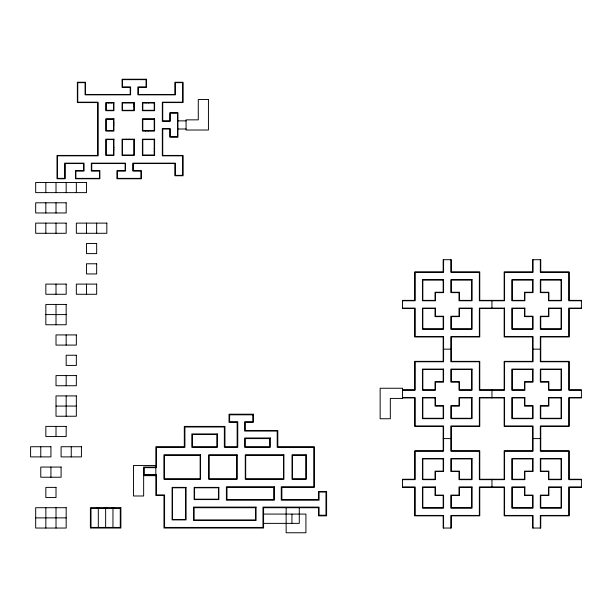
<?xml version="1.0" encoding="UTF-8"?>
<svg xmlns="http://www.w3.org/2000/svg" width="612" height="612" viewBox="0 0 612 612"><rect width="100%" height="100%" fill="white"/><g stroke="black" fill="none" stroke-linecap="round" stroke-linejoin="round"><path stroke-width="0.92" d="M133.867 104.101L134.273 104.101M133.867 106.641L134.273 106.641M177.939 120.87L186.071 120.87M113.541 122.392L113.947 122.392M113.541 124.94L113.947 124.94M177.939 129.002L186.071 129.002M113.541 147.301L113.947 147.301M154.193 148.884L154.599 148.884M113.541 149.841L113.947 149.841M154.193 151.424L154.599 151.424M402.512 300.775L415.12 300.775L415.12 272.317L443.578 272.317L443.578 259.71M581.4 300.775L568.8 300.775L568.8 272.317L540.335 272.317L540.335 259.71M402.512 308.096L415.12 308.096L415.12 336.554L443.578 336.554L443.578 361.761L415.12 361.761L415.12 390.219L402.512 390.219M581.4 308.096L568.8 308.096L568.8 336.554L540.335 336.554L540.335 361.761L568.8 361.761L568.8 390.219L581.4 390.219M45.846 314.599L66.172 314.599M443.172 349.154L451.304 349.154M532.616 349.154L540.748 349.154M402.512 389.813L414.714 389.813L414.714 361.355L443.172 361.355L443.172 336.96L414.714 336.96L414.714 308.502L402.512 308.502L402.512 300.37L414.714 300.37L414.714 271.912L443.172 271.912L443.172 259.71L451.304 259.71L451.304 271.912L479.762 271.912L479.762 300.37L504.158 300.37L504.158 271.912L532.616 271.912L532.616 259.71L540.748 259.71L540.748 271.912L569.206 271.912L569.206 300.37L581.4 300.37L581.4 308.502L569.206 308.502L569.206 336.96L540.748 336.96L540.748 361.355L569.206 361.355L569.206 389.813L581.4 389.813L581.4 397.945L569.206 397.945L569.206 426.403L540.748 426.403L540.748 450.792L569.206 450.792L569.206 479.25L581.4 479.25L581.4 487.382L569.206 487.382L569.206 515.839L540.748 515.839L540.748 528.041L532.616 528.041L532.616 515.839L504.158 515.839L504.158 487.382L479.762 487.382L479.762 515.839L451.304 515.839L451.304 528.041L443.172 528.041L443.172 515.839L414.714 515.839L414.714 487.382L402.512 487.382L402.512 479.25L414.714 479.25L414.714 450.792L443.172 450.792L443.172 426.403L414.714 426.403L414.714 397.945L402.512 397.945M402.512 397.532L415.12 397.532L415.12 425.998L443.578 425.998L443.578 451.197L415.12 451.197L415.12 479.663L402.512 479.663M581.4 397.532L568.8 397.532L568.8 425.998L540.335 425.998L540.335 451.197L568.8 451.197L568.8 479.663L581.4 479.663M56.013 406.07L76.339 406.07M443.172 438.597L451.304 438.597M532.616 438.597L540.748 438.597M155.838 465.502L133.485 465.502L133.485 495.995L143.644 495.995L143.644 475.669L155.838 475.669M155.838 467.055L143.644 467.055L143.644 475.187L155.838 475.187M402.512 486.976L415.12 486.976L415.12 515.434L443.578 515.434L443.578 528.041M581.4 486.976L568.8 486.976L568.8 515.434L540.335 515.434L540.335 528.041M263.581 514.08L305.916 514.08L305.916 532.769L286.141 532.769L286.141 507.715M35.68 517.874L66.172 517.874M263.581 523.375L299.276 523.375L299.276 507.715M533.021 259.71L533.021 272.317L504.563 272.317L504.563 300.775L479.357 300.775L479.357 272.317L450.899 272.317L450.899 259.71M533.021 528.041L533.021 515.434L504.563 515.434L504.563 486.976L479.357 486.976L479.357 515.434L450.899 515.434L450.899 528.041M491.956 300.37L491.956 308.502M491.956 389.813L491.956 397.945M491.956 479.25L491.956 487.382M291.939 514.08L291.939 523.375M148.502 102.579L148.502 102.984M148.165 130.631L148.165 131.037M145.962 102.579L145.962 102.984M145.618 130.631L145.618 131.037M129.193 139.169L129.193 139.574M126.646 139.169L126.646 139.574M114.23 507.715L114.23 508.32M112.96 507.715L112.96 527.429M111.69 507.715L111.69 508.32M111.147 102.579L111.147 102.984M108.607 102.579L108.607 102.984M106.909 507.715L106.909 508.32M105.639 507.715L105.639 527.429M104.369 507.715L104.369 508.32M99.588 507.715L99.588 508.32M98.318 507.715L98.318 527.429M97.048 507.715L97.048 508.32M96.665 223.12L96.665 233.287M86.499 223.12L86.499 233.287M86.499 284.106L86.499 294.273M76.339 182.468L76.339 192.627M71.252 446.729L71.252 456.896M66.172 182.468L66.172 192.627M66.172 334.925L66.172 345.091M66.172 375.584L66.172 385.744M66.172 395.91L66.172 416.237M56.013 182.468L56.013 192.627M56.013 202.794L56.013 212.961M56.013 223.12L56.013 233.287M56.013 284.106L56.013 294.273M56.013 304.432L56.013 324.758M56.013 426.403L56.013 436.563M56.013 507.715L56.013 528.041M50.926 467.055L50.926 477.222M45.846 182.468L45.846 192.627M45.846 202.794L45.846 212.961M45.846 223.12L45.846 233.287M45.846 507.715L45.846 528.041M40.767 446.729L40.767 456.896M146.467 79.231L122.079 79.231L122.079 87.363L130.203 87.363L130.203 94.447L85.489 94.447L85.489 82.245L77.357 82.245L77.357 102.579L97.683 102.579L97.683 155.425L57.023 155.425L57.023 178.773L65.155 178.773L65.155 163.557L83.614 163.557L83.614 170.641L75.483 170.641L75.483 178.773L99.871 178.773L99.871 170.641L91.746 170.641L91.746 163.557L125.108 163.557L125.108 170.641L116.976 170.641L116.976 178.773L141.372 178.773L141.372 170.641L133.24 170.641L133.24 163.557L174.925 163.557L174.925 175.759L183.057 175.759L183.057 155.425L162.731 155.425L162.731 129.002L169.815 129.002L169.815 137.134L177.939 137.134L177.939 112.738L169.815 112.738L169.815 120.87L162.731 120.87L162.731 102.579L183.057 102.579L183.057 82.245L174.925 82.245L174.925 94.447L138.335 94.447L138.335 87.363L146.467 87.363L146.467 79.231M146.061 79.644L122.484 79.644L122.484 86.958L130.616 86.958L130.616 94.852L85.076 94.852L85.076 82.658L77.762 82.658L77.762 102.173L98.088 102.173L98.088 155.838L57.436 155.838L57.436 178.367L64.75 178.367L64.75 163.152L84.02 163.152L84.02 171.046L75.888 171.046L75.888 178.367L99.465 178.367L99.465 171.046L91.333 171.046L91.333 163.152L125.514 163.152L125.514 171.046L117.382 171.046L117.382 178.367L140.959 178.367L140.959 171.046L132.835 171.046L132.835 163.152L175.33 163.152L175.33 175.353L182.651 175.353L182.651 155.838L162.325 155.838L162.325 128.596L170.22 128.596L170.22 136.728L177.534 136.728L177.534 113.144L170.22 113.144L170.22 121.275L162.325 121.275L162.325 102.173L182.651 102.173L182.651 82.658L175.33 82.658L175.33 94.852L137.93 94.852L137.93 86.958L146.061 86.958L146.061 79.644M208.432 99.526L198.273 99.526L198.273 119.853L186.071 119.853L186.071 130.019L208.432 130.019L208.432 99.526M113.947 102.579L105.815 102.579L105.815 110.711L113.947 110.711L113.947 102.579M134.273 102.579L122.079 102.579L122.079 110.711L134.273 110.711L134.273 102.579M154.599 102.579L142.405 102.579L142.405 110.711L154.599 110.711L154.599 102.579M113.541 102.984L106.22 102.984L106.22 110.298L113.541 110.298L113.541 102.984M133.867 102.984L122.484 102.984L122.484 110.298L133.867 110.298L133.867 102.984M154.193 102.984L142.81 102.984L142.81 110.298L154.193 110.298L154.193 102.984M113.947 118.835L105.815 118.835L105.815 131.037L113.947 131.037L113.947 118.835M154.599 118.835L142.405 118.835L142.405 131.037L154.599 131.037L154.599 118.835M113.541 119.248L106.22 119.248L106.22 130.631L113.541 130.631L113.541 119.248M154.193 119.248L142.81 119.248L142.81 130.631L154.193 130.631L154.193 119.248M113.947 139.169L105.815 139.169L105.815 155.425L113.947 155.425L113.947 139.169M134.273 139.169L122.079 139.169L122.079 155.425L134.273 155.425L134.273 139.169M154.599 139.169L142.405 139.169L142.405 155.425L154.599 155.425L154.599 139.169M113.541 139.574L106.22 139.574L106.22 155.02L113.541 155.02L113.541 139.574M133.867 139.574L122.484 139.574L122.484 155.02L133.867 155.02L133.867 139.574M154.193 139.574L142.81 139.574L142.81 155.02L154.193 155.02L154.193 139.574M86.499 182.468L35.68 182.468L35.68 192.627L86.499 192.627L86.499 182.468M66.172 202.794L35.68 202.794L35.68 212.961L66.172 212.961L66.172 202.794M66.172 223.12L35.68 223.12L35.68 233.287L66.172 233.287L66.172 223.12M106.832 223.12L76.339 223.12L76.339 233.287L106.832 233.287L106.832 223.12M96.665 243.454L86.499 243.454L86.499 253.613L96.665 253.613L96.665 243.454M96.665 263.78L86.499 263.78L86.499 273.939L96.665 273.939L96.665 263.78M443.578 279.63L422.433 279.63L422.433 300.775L435.446 300.775L435.446 292.643L443.578 292.643L443.578 279.63M472.036 279.63L450.899 279.63L450.899 292.643L459.023 292.643L459.023 300.775L472.036 300.775L472.036 279.63M533.021 279.63L511.877 279.63L511.877 300.775L524.889 300.775L524.889 292.643L533.021 292.643L533.021 279.63M561.479 279.63L540.335 279.63L540.335 292.643L548.467 292.643L548.467 300.775L561.479 300.775L561.479 279.63M443.172 280.044L422.846 280.044L422.846 300.37L435.04 300.37L435.04 292.238L443.172 292.238L443.172 280.044M471.63 280.044L451.304 280.044L451.304 292.238L459.436 292.238L459.436 300.37L471.63 300.37L471.63 280.044M532.616 280.044L512.282 280.044L512.282 300.37L524.484 300.37L524.484 292.238L532.616 292.238L532.616 280.044M561.074 280.044L540.748 280.044L540.748 292.238L548.872 292.238L548.872 300.37L561.074 300.37L561.074 280.044M66.172 284.106L45.846 284.106L45.846 294.273L66.172 294.273L66.172 284.106M96.665 284.106L76.339 284.106L76.339 294.273L96.665 294.273L96.665 284.106M66.172 304.432L45.846 304.432L45.846 324.758L66.172 324.758L66.172 304.432M435.446 308.096L422.433 308.096L422.433 329.233L443.578 329.233L443.578 316.22L435.446 316.22L435.446 308.096M472.036 308.096L459.023 308.096L459.023 316.22L450.899 316.22L450.899 329.233L472.036 329.233L472.036 308.096M504.563 308.096L479.357 308.096L479.357 336.554L450.899 336.554L450.899 361.761L479.357 361.761L479.357 390.219L504.563 390.219L504.563 361.761L533.021 361.761L533.021 336.554L504.563 336.554L504.563 308.096M524.889 308.096L511.877 308.096L511.877 329.233L533.021 329.233L533.021 316.22L524.889 316.22L524.889 308.096M561.479 308.096L548.467 308.096L548.467 316.22L540.335 316.22L540.335 329.233L561.479 329.233L561.479 308.096M435.04 308.502L422.846 308.502L422.846 328.828L443.172 328.828L443.172 316.633L435.04 316.633L435.04 308.502M471.63 308.502L459.436 308.502L459.436 316.633L451.304 316.633L451.304 328.828L471.63 328.828L471.63 308.502M504.158 308.502L479.762 308.502L479.762 336.96L451.304 336.96L451.304 361.355L479.762 361.355L479.762 389.813L504.158 389.813L504.158 361.355L532.616 361.355L532.616 336.96L504.158 336.96L504.158 308.502M524.484 308.502L512.282 308.502L512.282 328.828L532.616 328.828L532.616 316.633L524.484 316.633L524.484 308.502M561.074 308.502L548.872 308.502L548.872 316.633L540.748 316.633L540.748 328.828L561.074 328.828L561.074 308.502M76.339 334.925L56.013 334.925L56.013 345.091L76.339 345.091L76.339 334.925M76.339 355.251L66.172 355.251L66.172 365.418L76.339 365.418L76.339 355.251M443.578 369.074L422.433 369.074L422.433 390.219L435.446 390.219L435.446 382.087L443.578 382.087L443.578 369.074M472.036 369.074L450.899 369.074L450.899 382.087L459.023 382.087L459.023 390.219L472.036 390.219L472.036 369.074M533.021 369.074L511.877 369.074L511.877 390.219L524.889 390.219L524.889 382.087L533.021 382.087L533.021 369.074M561.479 369.074L540.335 369.074L540.335 382.087L548.467 382.087L548.467 390.219L561.479 390.219L561.479 369.074M443.172 369.48L422.846 369.48L422.846 389.813L435.04 389.813L435.04 381.681L443.172 381.681L443.172 369.48M471.63 369.48L451.304 369.48L451.304 381.681L459.436 381.681L459.436 389.813L471.63 389.813L471.63 369.48M532.616 369.48L512.282 369.48L512.282 389.813L524.484 389.813L524.484 381.681L532.616 381.681L532.616 369.48M561.074 369.48L540.748 369.48L540.748 381.681L548.872 381.681L548.872 389.813L561.074 389.813L561.074 369.48M76.339 375.584L56.013 375.584L56.013 385.744L76.339 385.744L76.339 375.584M402.512 388.253L380.151 388.253L380.151 418.746L390.318 418.746L390.318 398.42L402.512 398.42L402.512 388.253M76.339 395.91L56.013 395.91L56.013 416.237L76.339 416.237L76.339 395.91M435.446 397.532L422.433 397.532L422.433 418.677L443.578 418.677L443.578 405.664L435.446 405.664L435.446 397.532M472.036 397.532L459.023 397.532L459.023 405.664L450.899 405.664L450.899 418.677L472.036 418.677L472.036 397.532M504.563 397.532L479.357 397.532L479.357 425.998L450.899 425.998L450.899 451.197L479.357 451.197L479.357 479.663L504.563 479.663L504.563 451.197L533.021 451.197L533.021 425.998L504.563 425.998L504.563 397.532M524.889 397.532L511.877 397.532L511.877 418.677L533.021 418.677L533.021 405.664L524.889 405.664L524.889 397.532M561.479 397.532L548.467 397.532L548.467 405.664L540.335 405.664L540.335 418.677L561.479 418.677L561.479 397.532M435.04 397.945L422.846 397.945L422.846 418.271L443.172 418.271L443.172 406.07L435.04 406.07L435.04 397.945M471.63 397.945L459.436 397.945L459.436 406.07L451.304 406.07L451.304 418.271L471.63 418.271L471.63 397.945M504.158 397.945L479.762 397.945L479.762 426.403L451.304 426.403L451.304 450.792L479.762 450.792L479.762 479.25L504.158 479.25L504.158 450.792L532.616 450.792L532.616 426.403L504.158 426.403L504.158 397.945M524.484 397.945L512.282 397.945L512.282 418.271L532.616 418.271L532.616 406.07L524.484 406.07L524.484 397.945M561.074 397.945L548.872 397.945L548.872 406.07L540.748 406.07L540.748 418.271L561.074 418.271L561.074 397.945M253.414 414.202L229.026 414.202L229.026 422.334L237.15 422.334L237.15 446.729L224.956 446.729L224.956 426.403L184.304 426.403L184.304 446.729L155.838 446.729L155.838 495.513L163.97 495.513L163.97 528.041L263.581 528.041L263.581 507.715L318.462 507.715L318.462 515.839L326.594 515.839L326.594 491.451L318.462 491.451L318.462 499.583L281.872 499.583L281.872 487.382L314.4 487.382L314.4 446.729L277.81 446.729L277.81 430.466L245.282 430.466L245.282 422.334L253.414 422.334L253.414 414.202M252.802 414.814L229.63 414.814L229.63 421.722L237.762 421.722L237.762 447.341L224.344 447.341L224.344 427.008L184.908 427.008L184.908 447.341L156.45 447.341L156.45 467.667L144.256 467.667L144.256 474.575L156.45 474.575L156.45 494.909L164.582 494.909L164.582 527.429L262.969 527.429L262.969 507.103L319.074 507.103L319.074 515.235L325.989 515.235L325.989 492.063L319.074 492.063L319.074 500.188L281.268 500.188L281.268 486.777L313.788 486.777L313.788 447.341L277.198 447.341L277.198 431.077L244.678 431.077L244.678 421.722L252.802 421.722L252.802 414.814M66.172 426.403L45.846 426.403L45.846 436.563L66.172 436.563L66.172 426.403M217.436 433.923L191.824 433.923L191.824 447.341L217.436 447.341L217.436 433.923M216.824 434.535L192.436 434.535L192.436 446.729L216.824 446.729L216.824 434.535M270.29 437.985L244.678 437.985L244.678 447.341L270.29 447.341L270.29 437.985M269.678 438.597L245.282 438.597L245.282 446.729L269.678 446.729L269.678 438.597M50.926 446.729L30.6 446.729L30.6 456.896L50.926 456.896L50.926 446.729M81.419 446.729L61.093 446.729L61.093 456.896L81.419 456.896L81.419 446.729M200.56 454.861L163.97 454.861L163.97 479.25L200.56 479.25L200.56 454.861M237.15 454.861L208.692 454.861L208.692 479.25L237.15 479.25L237.15 454.861M283.907 454.861L245.282 454.861L245.282 479.25L283.907 479.25L283.907 454.861M306.268 454.861L292.039 454.861L292.039 479.25L306.268 479.25L306.268 454.861M200.155 455.267L164.383 455.267L164.383 478.844L200.155 478.844L200.155 455.267M236.745 455.267L209.097 455.267L209.097 478.844L236.745 478.844L236.745 455.267M283.501 455.267L245.687 455.267L245.687 478.844L283.501 478.844L283.501 455.267M305.862 455.267L292.444 455.267L292.444 478.844L305.862 478.844L305.862 455.267M443.578 458.518L422.433 458.518L422.433 479.663L435.446 479.663L435.446 471.531L443.578 471.531L443.578 458.518M472.036 458.518L450.899 458.518L450.899 471.531L459.023 471.531L459.023 479.663L472.036 479.663L472.036 458.518M533.021 458.518L511.877 458.518L511.877 479.663L524.889 479.663L524.889 471.531L533.021 471.531L533.021 458.518M561.479 458.518L540.335 458.518L540.335 471.531L548.467 471.531L548.467 479.663L561.479 479.663L561.479 458.518M443.172 458.923L422.846 458.923L422.846 479.25L435.04 479.25L435.04 471.125L443.172 471.125L443.172 458.923M471.63 458.923L451.304 458.923L451.304 471.125L459.436 471.125L459.436 479.25L471.63 479.25L471.63 458.923M532.616 458.923L512.282 458.923L512.282 479.25L524.484 479.25L524.484 471.125L532.616 471.125L532.616 458.923M561.074 458.923L540.748 458.923L540.748 471.125L548.872 471.125L548.872 479.25L561.074 479.25L561.074 458.923M61.093 467.055L40.767 467.055L40.767 477.222L61.093 477.222L61.093 467.055M274.352 486.777L226.379 486.777L226.379 500.188L274.352 500.188L274.352 486.777M435.446 486.976L422.433 486.976L422.433 508.121L443.578 508.121L443.578 495.108L435.446 495.108L435.446 486.976M472.036 486.976L459.023 486.976L459.023 495.108L450.899 495.108L450.899 508.121L472.036 508.121L472.036 486.976M524.889 486.976L511.877 486.976L511.877 508.121L533.021 508.121L533.021 495.108L524.889 495.108L524.889 486.976M561.479 486.976L548.467 486.976L548.467 495.108L540.335 495.108L540.335 508.121L561.479 508.121L561.479 486.976M56.013 487.382L45.846 487.382L45.846 497.548L56.013 497.548L56.013 487.382M186.017 487.382L172.102 487.382L172.102 519.909L186.017 519.909L186.017 487.382M218.859 487.382L194.149 487.382L194.149 499.583L218.859 499.583L218.859 487.382M273.74 487.382L226.991 487.382L226.991 499.583L273.74 499.583L273.74 487.382M435.04 487.382L422.846 487.382L422.846 507.715L443.172 507.715L443.172 495.513L435.04 495.513L435.04 487.382M471.63 487.382L459.436 487.382L459.436 495.513L451.304 495.513L451.304 507.715L471.63 507.715L471.63 487.382M524.484 487.382L512.282 487.382L512.282 507.715L532.616 507.715L532.616 495.513L524.484 495.513L524.484 487.382M561.074 487.382L548.872 487.382L548.872 495.513L540.748 495.513L540.748 507.715L561.074 507.715L561.074 487.382M185.612 487.787L172.507 487.787L172.507 519.504L185.612 519.504L185.612 487.787M218.453 487.787L194.555 487.787L194.555 499.178L218.453 499.178L218.453 487.787M256.061 507.103L193.537 507.103L193.537 520.521L256.061 520.521L256.061 507.103M66.172 507.715L35.68 507.715L35.68 528.041L66.172 528.041L66.172 507.715M120.885 507.715L90.392 507.715L90.392 528.041L120.885 528.041L120.885 507.715M255.449 507.715L194.149 507.715L194.149 519.909L255.449 519.909L255.449 507.715M120.273 508.32L91.004 508.32L91.004 527.429L120.273 527.429L120.273 508.32"/></g></svg>
